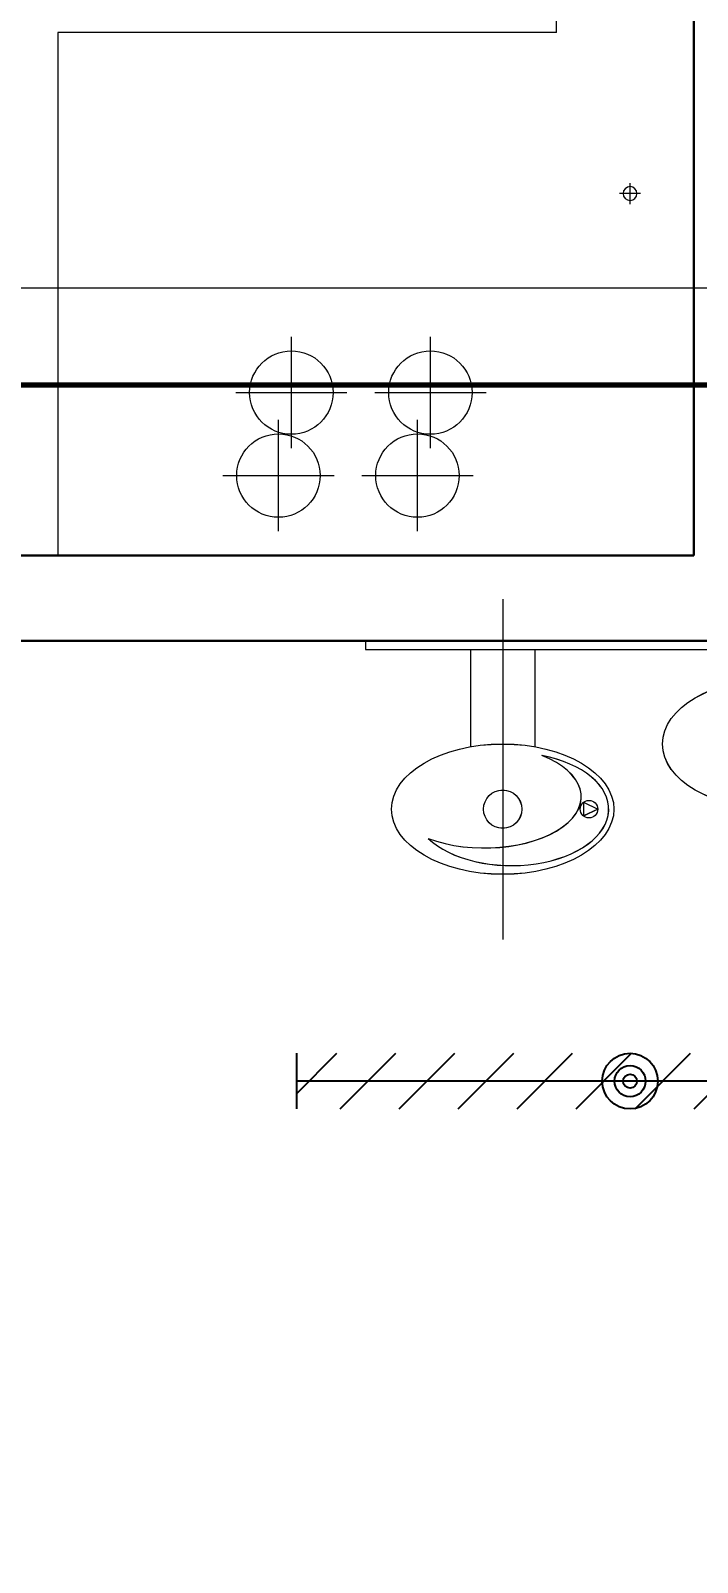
# Model space of a CAD drawing. Header units: inches. Extents: x -26575 to 27, y -11337 to 2257.
# Drawn here: x -21862.8 to -21814.9, y 541 to 651.2 of the extents above; entities that cross this region are included whole.
import ezdxf
from ezdxf import colors
from ezdxf.entities.mleader import LeaderData, LeaderLine
from ezdxf.math import Vec2, Vec3

# ---------------------------------------------------------------- set-up
doc = ezdxf.new("R2010")
doc.units = ezdxf.units.IN
doc.header["$LTSCALE"] = 48
doc.header["$MEASUREMENT"] = 0
doc.linetypes.add('A106$0$DGN Style 4', pattern=[381.581252, 190.671456, -95.335728, 0.238339, -95.335728])
doc.linetypes.add('A106$0$DGN Style 6', pattern=[3626.571099, 1.906715, -762.685825, 1334.700194, -762.685825, 1.906715, -762.685825])
for name, color, linetype in [('A106$0$A-FLOR-PFIX', 8, 'Continuous'), ('A106$0$A-FLOR-SLEEVE', 8, 'Continuous'), ('A106$0$A-WALL-FULL-INTR', 8, 'Continuous'), ('A106$0$E-RISER-SLEEVE', 8, 'Continuous'), ('A112$0$A-FLOR-PFIX', 8, 'Continuous'), ('A112$0$A-FLOR-SLEEVE', 8, 'Continuous'), ('A112$0$A-WALL-FULL-INTR', 8, 'Continuous'), ('A612$0$A-FLOR-SLEEVE', 8, 'Continuous'), ('E-Anno-Note', 6, 'Continuous'), ('E-FIRE', 234, 'Continuous'), ('E-Lite', 53, 'Continuous'), ('E-Lite-Emer', 13, 'Continuous'), ('XREF', 7, 'Continuous')]:
    doc.layers.add(name, color=color, linetype=linetype)
doc.layers.add('E-Fire-Covr', color=240, linetype='Continuous', lineweight=70, plot=False)
doc.styles.add('MAMEP ANNO', font='arial.ttf', dxfattribs={"height": 0.078125})

# ---------------------------------------------------------------- blocks, each defined once
blk = doc.blocks.new('*D343', base_point=(0, 0))
at = {"layer": 'A106$0$A-FLOR-SLEEVE', "linetype": 'Continuous', "lineweight": 0}
for p, q in [((0, -4), (0, 4)), ((-4, 0), (4, 0))]:
    blk.add_line(p, q, dxfattribs=at)
blk = doc.blocks.new('*U342')
at = {"layer": 'A106$0$A-FLOR-SLEEVE', "linetype": 'Continuous', "lineweight": 13}
blk.add_circle((0, 0), 3, dxfattribs=at)
at = {"layer": 'A106$0$A-FLOR-SLEEVE', "linetype": 'Continuous', "lineweight": 0}
blk.add_blockref('*D343', (0, 0), dxfattribs=at)
blk = doc.blocks.new('*D432', base_point=(0, 0))
at = {"linetype": 'Continuous', "lineweight": 0}
for p, q in [((0.75, 0), (-0.75, 0)), ((0, -0.75), (0, 0.75))]:
    blk.add_line(p, q, dxfattribs=at)
blk = doc.blocks.new('*U431')
at = {"layer": 'A106$0$E-RISER-SLEEVE', "linetype": 'Continuous', "lineweight": 13, "extrusion": (0, 0, -1)}
blk.add_circle((0, 0), 0.5, dxfattribs=at)
at = {"linetype": 'Continuous', "lineweight": 0}
blk.add_blockref('*D432', (0, 0), dxfattribs=at)
blk = doc.blocks.new('*U385')
at = {"layer": 'A106$0$A-FLOR-PFIX', "linetype": 'A106$0$DGN Style 4', "lineweight": 0}
blk.add_line((-372, -165), (81, -165), dxfattribs=at)
at = {"layer": 'A106$0$A-FLOR-PFIX', "linetype": 'A106$0$DGN Style 6', "lineweight": 0}
blk.add_line((-78, -344), (-78, -539.87), dxfattribs=at)
at = {"layer": 'A106$0$A-FLOR-PFIX', "linetype": 'Continuous', "lineweight": 13}
for p, q in [((-157, -368), (157, -368)), ((-157, -368), (-157, -373)), ((-157, -373), (157, -373)), ((-96.5, -373), (-96.5, -429)), ((-59.5, -373), (-59.5, -429)), ((-31.42, -460.94), (-31.42, -468.86)), ((-31.42, -460.94), (-23.26, -464.9)), ((-23.26, -464.9), (-31.42, -468.86))]:
    blk.add_line(p, q, dxfattribs=at)
for centre, radius in [((-78, -464.9), 11), ((-28.3, -464.9), 5.04)]:
    blk.add_circle(centre, radius, dxfattribs=at)
for centre in [(78, -427.4), (-78, -464.9)]:
    blk.add_ellipse(centre, major_axis=(64, 0), ratio=0.585946, dxfattribs=at)
for centre, major_axis, ratio, start_param, end_param in [((-73, -464.9), (-56, 0), 0.579895, 0.54426, 4.392868), ((-88.43, -457.79), (-55.59, 0), 0.529869, 0.947442, 4.07663)]:
    blk.add_ellipse(centre, major_axis=major_axis, ratio=ratio, start_param=start_param, end_param=end_param, dxfattribs=at)
at = {"layer": 'A106$0$A-WALL-FULL-INTR', "linetype": 'Continuous', "lineweight": 0}
for p, q in [((-47.02, -18), (-47, 875)), ((-47.02, -18), (-334, -18)), ((-334, -18), (-334, -319))]:
    blk.add_line(p, q, dxfattribs=at)
at = {"layer": 'A106$0$A-WALL-FULL-INTR', "linetype": 'Continuous', "lineweight": 30}
for p, q in [((32, -319), (32, 875)), ((32, -319), (-656, -319)), ((607, -368), (-607, -368))]:
    blk.add_line(p, q, dxfattribs=at)
blk = doc.blocks.new('A106')
at = {"layer": 'A106$0$A-FLOR-SLEEVE', "lineweight": 13}
for p in [(-21844.09, 625.13), (-21834.09, 625.13)]:
    blk.add_blockref('*U342', p, dxfattribs=at)
at = {"layer": 'A106$0$A-WALL-FULL-INTR', "lineweight": 30, "xscale": 0.125, "yscale": 0.125, "zscale": 0.125}
blk.add_blockref('*U385', (-21819.14, 653.28), dxfattribs=at)
at = {"layer": 'A106$0$E-RISER-SLEEVE', "lineweight": 13}
blk.add_blockref('*U431', (-21819.73, 639.44), dxfattribs=at)
blk = doc.blocks.new('A112')
at = {"layer": 'A112$0$A-FLOR-PFIX', "lineweight": 0}
for p, q in [((-21865.64, 632.66), (-21809.01, 632.66)), ((-21828.89, 610.28), (-21828.89, 585.8))]:
    blk.add_line(p, q, dxfattribs=at)
at = {"layer": 'A112$0$A-FLOR-PFIX', "lineweight": 13}
for p, q in [((-21838.76, 607.28), (-21799.51, 607.28)), ((-21838.76, 607.28), (-21838.76, 606.66)), ((-21838.76, 606.66), (-21799.51, 606.66)), ((-21831.2, 606.66), (-21831.2, 599.66)), ((-21826.58, 606.66), (-21826.58, 599.66)), ((-21823.07, 595.67), (-21823.07, 594.68)), ((-21823.07, 595.67), (-21822.05, 595.17)), ((-21822.05, 595.17), (-21823.07, 594.68))]:
    blk.add_line(p, q, dxfattribs=at)
for centre, radius in [((-21828.89, 595.17), 1.38), ((-21822.68, 595.17), 0.63)]:
    blk.add_circle(centre, radius, dxfattribs=at)
for centre in [(-21809.39, 599.86), (-21828.89, 595.17)]:
    blk.add_ellipse(centre, major_axis=(8, 0), ratio=0.585946, dxfattribs=at)
for centre, major_axis, ratio, start_param, end_param in [((-21828.26, 595.17), (-7, 0), 0.579895, 0.54426, 4.392868), ((-21830.19, 596.06), (-6.95, 0), 0.529869, 0.947442, 4.07663)]:
    blk.add_ellipse(centre, major_axis=major_axis, ratio=ratio, start_param=start_param, end_param=end_param, dxfattribs=at)
at = {"layer": 'A112$0$A-FLOR-SLEEVE', "lineweight": 0}
for p, q in [((-21845.02, 615.16), (-21845.02, 623.16)), ((-21835.02, 615.16), (-21835.02, 623.16)), ((-21849.02, 619.16), (-21841.02, 619.16)), ((-21839.02, 619.16), (-21831.02, 619.16))]:
    blk.add_line(p, q, dxfattribs=at)
at = {"layer": 'A112$0$A-FLOR-SLEEVE', "lineweight": 13}
for centre in [(-21845.02, 619.16), (-21835.02, 619.16)]:
    blk.add_circle(centre, 3, dxfattribs=at)
at = {"layer": 'A112$0$A-WALL-FULL-INTR', "lineweight": 0}
for p, q in [((-21825.02, 651.03), (-21825.01, 762.66)), ((-21825.02, 651.03), (-21860.89, 651.03)), ((-21860.89, 651.03), (-21860.89, 613.41))]:
    blk.add_line(p, q, dxfattribs=at)
at = {"layer": 'A112$0$A-WALL-FULL-INTR', "lineweight": 30}
for p, q in [((-21815.14, 613.41), (-21815.14, 762.66)), ((-21815.14, 613.41), (-21901.14, 613.41)), ((-21743.26, 607.28), (-21895.01, 607.28))]:
    blk.add_line(p, q, dxfattribs=at)
blk = doc.blocks.new('A612')
at = {"layer": 'A612$0$A-FLOR-SLEEVE', "lineweight": 0}
for p, q in [((-21845.02, 615.16), (-21845.02, 623.16)), ((-21835.02, 615.16), (-21835.02, 623.16)), ((-21849.02, 619.16), (-21841.02, 619.16)), ((-21839.02, 619.16), (-21831.02, 619.16))]:
    blk.add_line(p, q, dxfattribs=at)
at = {"layer": 'A612$0$A-FLOR-SLEEVE', "lineweight": 13}
for centre in [(-21845.02, 619.16), (-21835.02, 619.16)]:
    blk.add_circle(centre, 3, dxfattribs=at)
blk = doc.blocks.new('*U164')
at = {"layer": 'E-Fire-Covr'}
blk.add_lwpolyline([(10.15, 322), (318, 322), (318, -314), (-318, -314), (-318, 322), (-9.51, 322)], dxfattribs=at)
blk = doc.blocks.new('LFIND4')
for p, q in [((-24, 2), (-24, -2)), ((24, 2), (24, -2)), ((24, 0), (-24, 0))]:
    blk.add_line(p, q)
for radius in [2, 1.12, 0.5]:
    blk.add_circle((0, 0), radius)

msp = doc.modelspace()

# ---------------------------------------------------------------- hatches: boundary and pattern name
at = {"layer": 'E-Lite-Emer'}
h = msp.add_hatch(dxfattribs=at)
h.set_pattern_fill('ANSI31', color=256, scale=24, angle=180, style=0)
h.set_pattern_definition([(225, (-23915.2578, 3297.3636), (2.1213203, -2.1213203), [])])
h.paths.add_polyline_path([(-21795.73, 577.61), (-21843.73, 577.61), (-21843.73, 573.61), (-21795.73, 573.61)])

# ---------------------------------------------------------------- block references
at = {"layer": 'E-FIRE'}
msp.add_blockref('*U164', (-21797.05, 303.69), dxfattribs=at)
at = {"layer": 'E-Lite'}
msp.add_blockref('LFIND4', (-21819.73, 575.61, 0), dxfattribs=at)
at = {"layer": 'XREF'}
for name in ['A106', 'A112', 'A612']:
    msp.add_blockref(name, (0, 0), dxfattribs=at)

# ---------------------------------------------------------------- leaders
at = {"layer": 'E-Anno-Note'}
ml = msp.add_multileader_mtext('Standard', dxfattribs=at)
ml.set_content('', color=256, style='MAMEP ANNO')
ml.set_leader_properties(color=256, linetype='Continuous')
ml.build(insert=Vec2(0, 0))
ml.multileader.update_dxf_attribs({"has_dogleg": 0, "text_right_attachment_type": 3, "dogleg_length": 3.84, "arrow_head_size": 12, "scale": 96})
ctx = ml.context
ctx.base_point, ctx.scale, ctx.char_height, ctx.arrow_head_size, ctx.landing_gap_size, ctx.plane_origin = Vec3(-21946.09, 503.57), 96, 9.75, 12, 3.75, Vec3(-21904.24, 546.72)
ctx.right_attachment, ctx.text_align_type = 3, 2
notes = []
notes.append((ctx, [(0, (1, 1, 0), (-21569.59, 503.57), (-1, 0), 369, [(0, [(-21904.24, 546.72), (-21938.59, 503.57)], 0, [])])]))
ctx.mtext.insert, ctx.mtext.alignment, ctx.mtext.flow_direction = Vec3(-21942.34, 508.45), 3, 5
for ctx, leaders in notes:
    for number, flags, end, landing, length, lines in leaders:
        leader = LeaderData()
        leader.index, (leader.has_last_leader_line, leader.has_dogleg_vector, leader.attachment_direction) = number, flags
        leader.last_leader_point, leader.dogleg_vector, leader.dogleg_length = Vec3(end), Vec3(landing), length
        for number, points, colour, breaks in lines:
            line = LeaderLine()
            line.index, line.vertices, line.color, line.breaks = number, Vec3.list(points), colors.encode_raw_color(colour), breaks
            leader.lines.append(line)
        ctx.leaders.append(leader)

doc.saveas('drawing.dxf')
